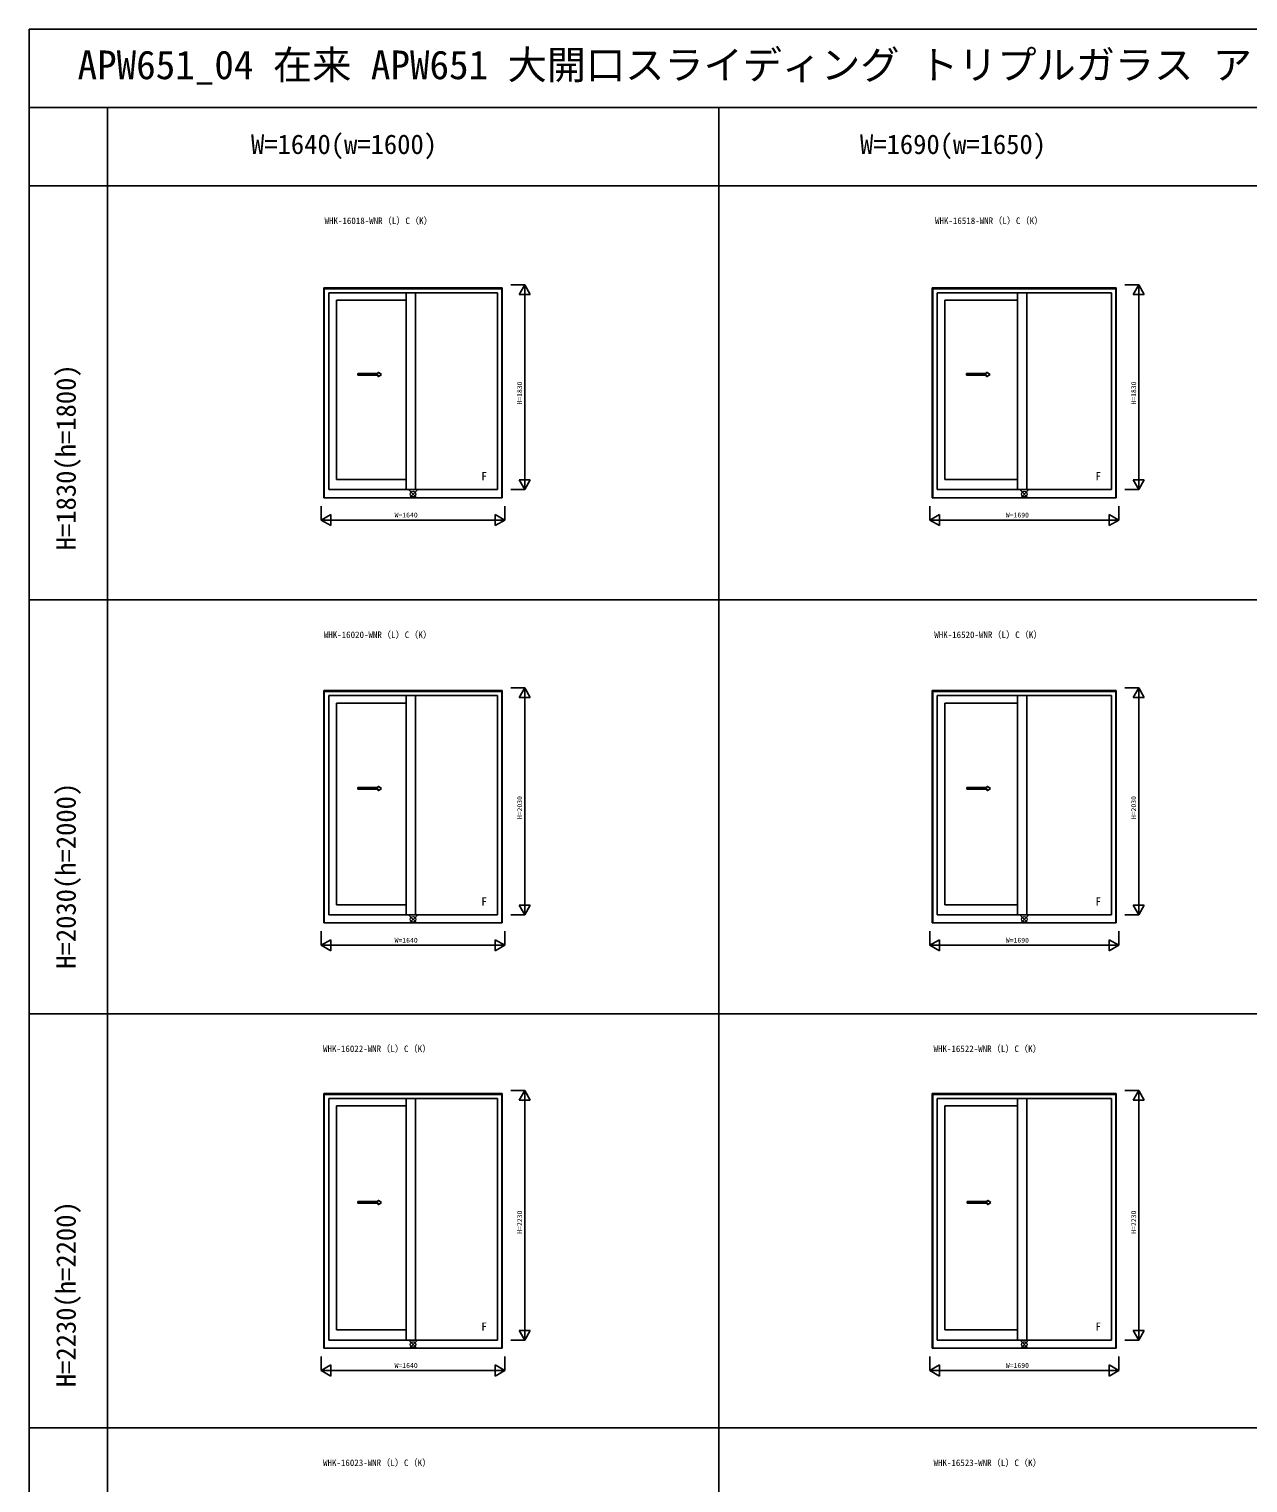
# Model space of a CAD drawing. Units: millimetres, scale not verified. Extents: x -19250 to 19250, y -14000 to 14000.
# Drawn here: x -19250 to -8362, y 1007 to 14000 of the extents above; entities that cross this region are included whole.
import ezdxf
from ezdxf.enums import TextEntityAlignment as Align

# ---------------------------------------------------------------- set-up
doc = ezdxf.new("R2010")
doc.units = ezdxf.units.MM
doc.header["$LTSCALE"] = 50
for name, color, linetype in [('0-0_0', 7, 'Continuous'), ('0-1_YKK_A1', 4, 'Continuous'), ('0-4_YKK_F1', 7, 'Continuous'), ('0-6_YKK_N1', 2, 'Continuous')]:
    doc.layers.add(name, color=color, linetype=linetype)
doc.layers.add('0-5_YKK_IN', color=1, linetype='Continuous', lineweight=18)
doc.styles.add('ＭＳ ゴシック', font='')
doc.styles.get('ＭＳ ゴシック').set_extended_font_data('MS Gothic')

msp = doc.modelspace()

# ---------------------------------------------------------------- linework, layer by layer
at = {"layer": '0-1_YKK_A1'}
for p, q in [((-16617, 11688), (-16617, 9812)), ((-16617, 11688), (-15023, 11688)), ((-16613, 11688), (-16613, 9812)), ((-15027, 11679), (-16613, 11679)), ((-16573, 11644), (-15067, 11644)), ((-16573, 11644), (-16573, 9884)), ((-16505, 11577), (-16505, 9974)), ((-15881, 11577), (-16505, 11577)), ((-15881, 11644), (-15881, 9884)), ((-15797, 11644), (-15797, 9884)), ((-15067, 11644), (-15067, 9884)), ((-15027, 11688), (-15027, 9812)), ((-15023, 11688), (-15023, 9812)), ((-11182, 11688), (-11182, 9812)), ((-11182, 11688), (-9538, 11688)), ((-11178, 11688), (-11178, 9812)), ((-9542, 11679), (-11178, 11679)), ((-11138, 11644), (-9582, 11644)), ((-11138, 11644), (-11138, 9884)), ((-11070, 11577), (-11070, 9974)), ((-10421, 11577), (-11070, 11577)), ((-10421, 11644), (-10421, 9884)), ((-10337, 11644), (-10337, 9884)), ((-9582, 11644), (-9582, 9884)), ((-9542, 11688), (-9542, 9812)), ((-9538, 11688), (-9538, 9812)), ((-16312.68, 10920.9), (-16131.34, 10920.91)), ((-16312.67, 10905.9), (-16312.67, 10920.9)), ((-16131.34, 10920.91), (-16131.34, 10933.41)), ((-16131.34, 10933.41), (-16101.34, 10913.41)), ((-10877.67, 10920.9), (-10696.33, 10920.91)), ((-10877.66, 10905.9), (-10877.66, 10920.9)), ((-10696.33, 10920.91), (-10696.33, 10933.41)), ((-10696.33, 10933.41), (-10666.33, 10913.41)), ((-16312.67, 10905.9), (-16131.33, 10905.91)), ((-16131.33, 10893.41), (-16101.34, 10913.41)), ((-16131.33, 10893.41), (-16131.33, 10905.91)), ((-10877.66, 10905.9), (-10696.32, 10905.91)), ((-10696.32, 10893.41), (-10666.33, 10913.41)), ((-10696.32, 10893.41), (-10696.32, 10905.91)), ((-16573, 9884), (-15067, 9884)), ((-15881, 9974), (-16505, 9974)), ((-11138, 9884), (-9582, 9884)), ((-10421, 9974), (-11070, 9974)), ((-15023, 9812), (-16617, 9812)), ((-9538, 9812), (-11182, 9812)), ((-16617, 8088), (-16617, 6012)), ((-16617, 8088), (-15023, 8088)), ((-16613, 8088), (-16613, 6012)), ((-15027, 8079), (-16613, 8079)), ((-15027, 8088), (-15027, 6012)), ((-15023, 8088), (-15023, 6012)), ((-11182, 8088), (-11182, 6012)), ((-11182, 8088), (-9538, 8088)), ((-11178, 8088), (-11178, 6012)), ((-9542, 8079), (-11178, 8079)), ((-9542, 8088), (-9542, 6012)), ((-9538, 8088), (-9538, 6012)), ((-16573, 8044), (-15067, 8044)), ((-16573, 8044), (-16573, 6084)), ((-16505, 7977), (-16505, 6174)), ((-15881, 7977), (-16505, 7977)), ((-15881, 8044), (-15881, 6084)), ((-15797, 8044), (-15797, 6084)), ((-15067, 8044), (-15067, 6084)), ((-11138, 8044), (-9582, 8044)), ((-11138, 8044), (-11138, 6084)), ((-11070, 7977), (-11070, 6174)), ((-10421, 7977), (-11070, 7977)), ((-10421, 8044), (-10421, 6084)), ((-10337, 8044), (-10337, 6084)), ((-9582, 8044), (-9582, 6084)), ((-16312.68, 7220.9), (-16131.34, 7220.91)), ((-16312.67, 7205.9), (-16312.67, 7220.9)), ((-16312.67, 7205.9), (-16131.33, 7205.91)), ((-16131.34, 7220.91), (-16131.34, 7233.41)), ((-16131.34, 7233.41), (-16101.34, 7213.41)), ((-16131.33, 7193.41), (-16101.34, 7213.41)), ((-16131.33, 7193.41), (-16131.33, 7205.91)), ((-10873.81, 7220.9), (-10692.47, 7220.91)), ((-10873.81, 7205.9), (-10873.81, 7220.9)), ((-10873.81, 7205.9), (-10692.47, 7205.91)), ((-10692.47, 7220.91), (-10692.47, 7233.41)), ((-10692.47, 7233.41), (-10662.47, 7213.41)), ((-10692.47, 7193.41), (-10662.47, 7213.41)), ((-10692.47, 7193.41), (-10692.47, 7205.91)), ((-15881, 6174), (-16505, 6174)), ((-10421, 6174), (-11070, 6174)), ((-15023, 6012), (-16617, 6012)), ((-16573, 6084), (-15067, 6084)), ((-9538, 6012), (-11182, 6012)), ((-11138, 6084), (-9582, 6084)), ((-16617, 4488), (-16617, 2212)), ((-16617, 4488), (-15023, 4488)), ((-16613, 4488), (-16613, 2212)), ((-15027, 4479), (-16613, 4479)), ((-16573, 4444), (-15067, 4444)), ((-16573, 4444), (-16573, 2284)), ((-15881, 4444), (-15881, 2284)), ((-15797, 4444), (-15797, 2284)), ((-15067, 4444), (-15067, 2284)), ((-15027, 4488), (-15027, 2212)), ((-15023, 4488), (-15023, 2212)), ((-11182, 4488), (-11182, 2212)), ((-11182, 4488), (-9538, 4488)), ((-11178, 4488), (-11178, 2212)), ((-9542, 4479), (-11178, 4479)), ((-11138, 4444), (-9582, 4444)), ((-11138, 4444), (-11138, 2284)), ((-10421, 4444), (-10421, 2284)), ((-10337, 4444), (-10337, 2284)), ((-9582, 4444), (-9582, 2284)), ((-9542, 4488), (-9542, 2212)), ((-9538, 4488), (-9538, 2212)), ((-16505, 4377), (-16505, 2374)), ((-15881, 4377), (-16505, 4377)), ((-11070, 4377), (-11070, 2374)), ((-10421, 4377), (-11070, 4377)), ((-16312.68, 3520.9), (-16131.34, 3520.91)), ((-16312.67, 3505.9), (-16312.67, 3520.9)), ((-16131.34, 3520.91), (-16131.34, 3533.41)), ((-16131.34, 3533.41), (-16101.34, 3513.41)), ((-16131.33, 3493.41), (-16101.34, 3513.41)), ((-10869.96, 3520.9), (-10688.62, 3520.91)), ((-10869.96, 3505.9), (-10869.96, 3520.9)), ((-10688.62, 3520.91), (-10688.62, 3533.41)), ((-10688.62, 3533.41), (-10658.62, 3513.41)), ((-10688.62, 3493.41), (-10658.62, 3513.41)), ((-16312.67, 3505.9), (-16131.33, 3505.91)), ((-16131.33, 3493.41), (-16131.33, 3505.91)), ((-10869.96, 3505.9), (-10688.62, 3505.91)), ((-10688.62, 3493.41), (-10688.62, 3505.91)), ((-15881, 2374), (-16505, 2374)), ((-10421, 2374), (-11070, 2374)), ((-15023, 2212), (-16617, 2212)), ((-16573, 2284), (-15067, 2284)), ((-9538, 2212), (-11182, 2212)), ((-11138, 2284), (-9582, 2284))]:
    msp.add_line(p, q, dxfattribs=at)
at = {"layer": '0-4_YKK_F1'}
for p, q in [((-19250, 14000), (19250, 14000)), ((-19250, -14000), (-19250, 14000)), ((-19250, 13300), (18550, 13300)), ((-18550, -14000), (-18550, 13300)), ((-13090, -14000), (-13090, 13300)), ((-19250, 12600), (18550, 12600)), ((-19250, 8900), (18550, 8900)), ((-19250, 5200), (18550, 5200)), ((-19250, 1500), (18550, 1500))]:
    msp.add_line(p, q, dxfattribs=at)
at = {"layer": '0-5_YKK_IN'}
for p, q in [((-15855.36, 9879.36), (-15784.64, 9808.64)), ((-15855.36, 9808.64), (-15784.64, 9879.36)), ((-10395.36, 9879.36), (-10324.64, 9808.64)), ((-10395.36, 9808.64), (-10324.64, 9879.36)), ((-15855.36, 6079.36), (-15784.64, 6008.64)), ((-15855.36, 6008.64), (-15784.64, 6079.36)), ((-10395.36, 6079.36), (-10324.64, 6008.64)), ((-10395.36, 6008.64), (-10324.64, 6079.36)), ((-15855.36, 2279.36), (-15784.64, 2208.64)), ((-15855.36, 2208.64), (-15784.64, 2279.36)), ((-10395.36, 2279.36), (-10324.64, 2208.64)), ((-10395.36, 2208.64), (-10324.64, 2279.36))]:
    msp.add_line(p, q, dxfattribs=at)
for centre in [(-15820, 9844), (-10360, 9844), (-15820, 6044), (-10360, 6044), (-15820, 2244), (-10360, 2244)]:
    msp.add_circle(centre, 25, dxfattribs=at)
at = {"layer": '0-6_YKK_N1'}
for p, q in [((-14948, 11714), (-14823, 11714)), ((-14823, 11714), (-14873, 11627.4)), ((-14823, 9884), (-14823, 11714)), ((-14823, 11714), (-14773, 11627.4)), ((-9463, 11714), (-9338, 11714)), ((-9338, 11714), (-9388, 11627.4)), ((-9338, 9884), (-9338, 11714)), ((-9338, 11714), (-9288, 11627.4)), ((-14873, 11627.4), (-14773, 11627.4)), ((-9388, 11627.4), (-9288, 11627.4)), ((-14948, 9884), (-14823, 9884)), ((-14823, 9884), (-14873, 9970.6)), ((-14773, 9970.6), (-14873, 9970.6)), ((-14823, 9884), (-14773, 9970.6)), ((-9463, 9884), (-9338, 9884)), ((-9338, 9884), (-9388, 9970.6)), ((-9288, 9970.6), (-9388, 9970.6)), ((-9338, 9884), (-9288, 9970.6)), ((-16640, 9737), (-16640, 9612)), ((-16640, 9612), (-16553.4, 9662)), ((-16553.4, 9562), (-16553.4, 9662)), ((-15000, 9612), (-15086.6, 9662)), ((-15086.6, 9662), (-15086.6, 9562)), ((-15000, 9737), (-15000, 9612)), ((-11205, 9737), (-11205, 9612)), ((-11205, 9612), (-11118.4, 9662)), ((-11118.4, 9562), (-11118.4, 9662)), ((-9515, 9612), (-9601.6, 9662)), ((-9601.6, 9662), (-9601.6, 9562)), ((-9515, 9737), (-9515, 9612)), ((-16640, 9612), (-15000, 9612)), ((-16640, 9612), (-16553.4, 9562)), ((-15000, 9612), (-15086.6, 9562)), ((-11205, 9612), (-9515, 9612)), ((-11205, 9612), (-11118.4, 9562)), ((-9515, 9612), (-9601.6, 9562)), ((-14948, 8114), (-14823, 8114)), ((-14823, 8114), (-14873, 8027.4)), ((-14823, 6084), (-14823, 8114)), ((-14823, 8114), (-14773, 8027.4)), ((-9463, 8114), (-9338, 8114)), ((-9338, 8114), (-9388, 8027.4)), ((-9338, 6084), (-9338, 8114)), ((-9338, 8114), (-9288, 8027.4)), ((-14873, 8027.4), (-14773, 8027.4)), ((-9388, 8027.4), (-9288, 8027.4)), ((-14823, 6084), (-14873, 6170.6)), ((-14773, 6170.6), (-14873, 6170.6)), ((-14823, 6084), (-14773, 6170.6)), ((-9338, 6084), (-9388, 6170.6)), ((-9288, 6170.6), (-9388, 6170.6)), ((-9338, 6084), (-9288, 6170.6)), ((-14948, 6084), (-14823, 6084)), ((-9463, 6084), (-9338, 6084)), ((-16640, 5937), (-16640, 5812)), ((-16640, 5812), (-16553.4, 5862)), ((-16553.4, 5762), (-16553.4, 5862)), ((-15000, 5812), (-15086.6, 5862)), ((-15086.6, 5862), (-15086.6, 5762)), ((-15000, 5937), (-15000, 5812)), ((-11205, 5937), (-11205, 5812)), ((-11205, 5812), (-11118.4, 5862)), ((-11118.4, 5762), (-11118.4, 5862)), ((-9515, 5812), (-9601.6, 5862)), ((-9601.6, 5862), (-9601.6, 5762)), ((-9515, 5937), (-9515, 5812)), ((-16640, 5812), (-15000, 5812)), ((-16640, 5812), (-16553.4, 5762)), ((-15000, 5812), (-15086.6, 5762)), ((-11205, 5812), (-9515, 5812)), ((-11205, 5812), (-11118.4, 5762)), ((-9515, 5812), (-9601.6, 5762)), ((-14948, 4514), (-14823, 4514)), ((-14823, 4514), (-14873, 4427.4)), ((-14873, 4427.4), (-14773, 4427.4)), ((-14823, 2284), (-14823, 4514)), ((-14823, 4514), (-14773, 4427.4)), ((-9463, 4514), (-9338, 4514)), ((-9338, 4514), (-9388, 4427.4)), ((-9388, 4427.4), (-9288, 4427.4)), ((-9338, 2284), (-9338, 4514)), ((-9338, 4514), (-9288, 4427.4)), ((-14823, 2284), (-14873, 2370.6)), ((-14773, 2370.6), (-14873, 2370.6)), ((-14823, 2284), (-14773, 2370.6)), ((-9338, 2284), (-9388, 2370.6)), ((-9288, 2370.6), (-9388, 2370.6)), ((-9338, 2284), (-9288, 2370.6)), ((-14948, 2284), (-14823, 2284)), ((-9463, 2284), (-9338, 2284)), ((-16640, 2137), (-16640, 2012)), ((-15000, 2137), (-15000, 2012)), ((-11205, 2137), (-11205, 2012)), ((-9515, 2137), (-9515, 2012)), ((-16640, 2012), (-16553.4, 2062)), ((-16640, 2012), (-15000, 2012)), ((-16640, 2012), (-16553.4, 1962)), ((-16553.4, 1962), (-16553.4, 2062)), ((-15000, 2012), (-15086.6, 2062)), ((-15086.6, 2062), (-15086.6, 1962)), ((-15000, 2012), (-15086.6, 1962)), ((-11205, 2012), (-11118.4, 2062)), ((-11205, 2012), (-9515, 2012)), ((-11205, 2012), (-11118.4, 1962)), ((-11118.4, 1962), (-11118.4, 2062)), ((-9515, 2012), (-9601.6, 2062)), ((-9601.6, 2062), (-9601.6, 1962)), ((-9515, 2012), (-9601.6, 1962))]:
    msp.add_line(p, q, dxfattribs=at)

# ---------------------------------------------------------------- texts
at = {"layer": '0-0_0', "style": 'ＭＳ ゴシック'}
for s, height, p in [('APW651_04 在来 APW651 大開口スライディング トリプルガラス アングル無枠 片引き窓 均等タイプ 本州規格 見切材納まり', 256.6, (-18817.07, 13475)), ('WHK-16018-WNR（L）C（K）', 58.65, (-16610.67, 12240)), ('WHK-16518-WNR（L）C（K）', 58.65, (-11157.33, 12240)), ('WHK-16020-WNR（L）C（K）', 58.65, (-16617.33, 8540)), ('WHK-16520-WNR（L）C（K）', 58.65, (-11164, 8540)), ('WHK-16022-WNR（L）C（K）', 58.65, (-16624, 4840)), ('WHK-16522-WNR（L）C（K）', 58.65, (-11170.67, 4840)), ('WHK-16023-WNR（L）C（K）', 58.65, (-16624, 1140)), ('WHK-16523-WNR（L）C（K）', 58.65, (-11170.67, 1140))]:
    msp.add_text(s, height=height, dxfattribs=at).set_placement(p, align=Align.BOTTOM_LEFT)
at = {"layer": '0-0_0', "color": 3, "style": 'ＭＳ ゴシック'}
for s, p in [('W=1640(w=1600)', (-17267.83, 12831)), ('W=1690(w=1650)', (-11827.67, 12831))]:
    msp.add_text(s, height=174.5, dxfattribs=at).set_placement(p, align=Align.BOTTOM_LEFT)
for s, p in [('H=1830(h=1800)', (-18781, 9341.83)), ('H=2030(h=2000)', (-18781, 5602.17)), ('H=2230(h=2200)', (-18781, 1862.5))]:
    msp.add_text(s, height=174.5, rotation=90, dxfattribs=at).set_placement(p, align=Align.BOTTOM_LEFT)
at = {"layer": '0-1_YKK_A1', "style": 'ＭＳ ゴシック'}
for p in [(-15209.94, 9945.24), (-9724.94, 9945.24), (-15209.94, 6145.24), (-9724.94, 6145.24), (-15209.94, 2345.24), (-9724.94, 2345.24)]:
    msp.add_text('F', height=73.31, dxfattribs=at).set_placement(p, align=Align.BOTTOM_LEFT)
at = {"layer": '0-6_YKK_N1', "style": 'ＭＳ ゴシック'}
for s, p in [('H=1830', (-14833, 10644)), ('H=1830', (-9348, 10644)), ('H=2030', (-14833, 6939)), ('H=2030', (-9348, 6939)), ('H=2230', (-14833, 3234)), ('H=2230', (-9348, 3234))]:
    msp.add_text(s, height=43.99, rotation=90, dxfattribs=at).set_placement(p, align=Align.BOTTOM_LEFT)
for s, p in [('W=1640', (-15985, 9622)), ('W=1690', (-10525, 9622)), ('W=1640', (-15985, 5822)), ('W=1690', (-10525, 5822)), ('W=1640', (-15985, 2022)), ('W=1690', (-10525, 2022))]:
    msp.add_text(s, height=43.99, dxfattribs=at).set_placement(p, align=Align.BOTTOM_LEFT)

doc.saveas('drawing.dxf')
